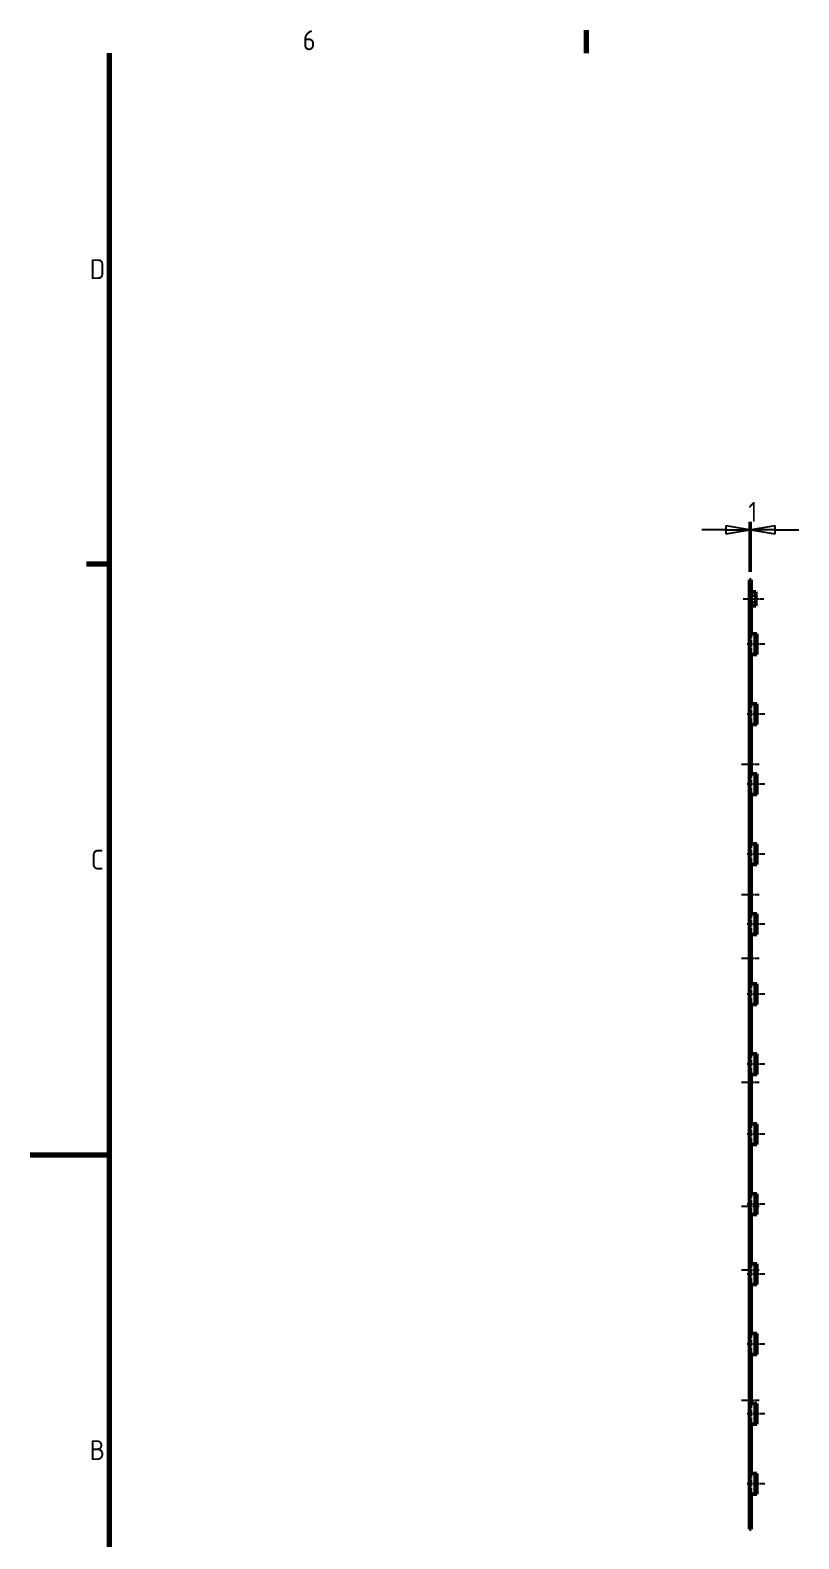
# Model space of a CAD drawing. Header units: millimetres. Extents: x 0 to 2100, y 0 to 1485.
# Drawn here: x 0 to 484, y 501 to 1449 of the extents above; entities that cross this region are included whole.
import ezdxf

# ---------------------------------------------------------------- set-up
doc = ezdxf.new("R2010")
doc.units = ezdxf.units.MM
doc.header["$LTSCALE"] = 5
doc.linetypes.add('CHAIN', pattern=[0.3543, 0.2362, -0.0295, 0.0591, -0.0295])
doc.linetypes.add('DASHED', pattern=[0.2067, 0.1654, -0.0413])
doc.layers.get('0').update_dxf_attribs({"lineweight": 25})
for name, color, linetype, lineweight in [('가려진 것(ISO)', 5, 'DASHED', 35), ('가려진 좁은 것(ISO)', 5, 'DASHED', 25), ('가시적인 것(ISO)', 7, 'Continuous', 50), ('가시적인 좁은 것(ISO)', 1, 'Continuous', 35), ('경계(ISO)', 7, 'Continuous', 70), ('중심선(ISO)', 1, 'Continuous', 25), ('치수(ISO)', 7, 'Continuous', 25)]:
    doc.layers.add(name, color=color, linetype=linetype, lineweight=lineweight)
doc.styles.add('ISO ProportionalPSTEK', font='isocp.shx')
doc.dimstyles.new('PSTEK', dxfattribs={"dimscale": 5, "dimtxt": 2.5, "dimasz": 3, "dimexe": 1, "dimexo": 1, "dimgap": 1, "dimtad": 1, "dimrnd": 1e-08, "dimdsep": 46, "dimtxsty": 'ISO ProportionalPSTEK', "dimblk": 'Filled-1', "dimcen": 0.09, "dimdle": 10, "dimclrd": 3, "dimclre": 3, "dimclrt": 1, "dimadec": 1, "dimazin": 2, "dimtfac": 1, "dimtdec": 3, "dimtmove": 0, "dimatfit": 3, "dimfxl": 0, "dimtolj": 1, "dimlwd": -1, "dimlwe": -1, "dimarcsym": 0})

# ---------------------------------------------------------------- blocks, each defined once
blk = doc.blocks.new('경계 Default Border')
at = {"layer": '경계(ISO)'}
for p, q in [((70, 287), (70, 289.9)), ((10, 222.75), (7.1, 222.75))]:
    blk.add_line(p, q, dxfattribs=at)
at = {"layer": '경계(ISO)', "flags": 128}
for points in [[(10, 10), (10, 287)], [(0, 148.5), (10, 148.5)]]:
    blk.add_lwpolyline(points, dxfattribs=at)
at = {"layer": '경계(ISO)', "color": 1, "char_height": 2.5, "attachment_point": 7, "style": 'ISO ProportionalPSTEK'}
for s, insert in [('6', (34.29, 287.38)), ('D', (7.5, 258.6)), ('C', (7.64, 184.35)), ('B', (7.5, 110.1))]:
    blk.add_mtext(s, dxfattribs=dict(at, insert=insert))
blk = doc.blocks.new('Filled-1')
at = {"color": 0}
for p, q in [((0, 0), (-1, 0.167)), ((-1, 0.167), (-1, -0.167)), ((-1, 0), (0, 0)), ((-1, -0.167), (0, 0))]:
    blk.add_line(p, q, dxfattribs=at)
at = {"color": 0, "flags": 128}
blk.add_lwpolyline([(-1, -0.167), (0, 0)], dxfattribs=at)
at = {"color": 0}
blk.add_solid([(-1, -0.167), (0, 0), (-1, 0.167), (-1, -0.167)], dxfattribs=at)
blk = doc.blocks.new('*D20')
at = {"layer": 'Defpoints', "color": 0}
for p in [(452.58, 1135.44), (452.58, 1103.98), (453.58, 1103.98)]:
    blk.add_point(p, dxfattribs=at)
at = {"layer": '치수(ISO)', "color": 3}
for p, q in [((452.58, 1108.98), (452.58, 1140.44)), ((453.58, 1108.98), (453.58, 1140.44)), ((437.58, 1135.44), (422.58, 1135.44)), ((453.58, 1135.44), (452.58, 1135.44)), ((468.58, 1135.44), (483.58, 1135.44))]:
    blk.add_line(p, q, dxfattribs=at)
at = {"layer": '치수(ISO)', "color": 3, "xscale": 15, "yscale": 15, "zscale": 15}
blk.add_blockref('Filled-1', (452.58, 1135.44), dxfattribs=at)
at = {"layer": '치수(ISO)', "color": 3, "xscale": 15, "yscale": 15, "zscale": 15, "rotation": 180}
blk.add_blockref('Filled-1', (453.58, 1135.44), dxfattribs=at)
at = {"layer": '치수(ISO)', "color": 1, "insert": (451.83, 1152.94), "char_height": 12.5, "attachment_point": 1, "style": 'ISO ProportionalPSTEK'}
blk.add_mtext('\\A1;1', dxfattribs=at)

msp = doc.modelspace()

# ---------------------------------------------------------------- linework, layer by layer
at = {"layer": '가려진 것(ISO)', "ltscale": 1.523657}
for p, q in [((452.5809, 1094.0432), (456.5809, 1094.0432)), ((452.5809, 1089.9092), (456.5809, 1089.9092))]:
    msp.add_line(p, q, dxfattribs=at)
at = {"layer": '가려진 것(ISO)', "ltscale": 4.952111}
for p, q in [((453.5809, 1056.9762), (453.5809, 1069.9762)), ((453.5809, 1012.9762), (453.5809, 1025.9762)), ((453.5809, 968.9762), (453.5809, 981.9762)), ((453.5809, 924.9762), (453.5809, 937.9762)), ((453.5809, 880.9762), (453.5809, 893.9762)), ((453.5809, 836.9762), (453.5809, 849.9762)), ((453.5809, 792.9762), (453.5809, 805.9762)), ((453.5809, 748.9762), (453.5809, 761.9762)), ((453.5809, 704.9762), (453.5809, 717.9762)), ((453.5809, 660.9762), (453.5809, 673.9762)), ((453.5809, 616.9762), (453.5809, 629.9762)), ((453.5809, 572.9762), (453.5809, 585.9762)), ((453.5809, 528.9762), (453.5809, 541.9762))]:
    msp.add_line(p, q, dxfattribs=at)
at = {"layer": '가려진 것(ISO)', "ltscale": 0.380839}
for p, q in [((457.0809, 1065.9762), (456.0809, 1065.9762)), ((457.0809, 1060.9762), (456.0809, 1060.9762)), ((457.0809, 1021.9762), (456.0809, 1021.9762)), ((457.0809, 1016.9762), (456.0809, 1016.9762)), ((453.5809, 996.8762), (452.5809, 996.8762)), ((453.5809, 992.1262), (452.5809, 992.1262)), ((453.5809, 983.6262), (452.5809, 983.6262)), ((453.5809, 978.8762), (452.5809, 978.8762)), ((457.0809, 977.9762), (456.0809, 977.9762)), ((457.0809, 972.9762), (456.0809, 972.9762)), ((457.0809, 933.9762), (456.0809, 933.9762)), ((453.5809, 921.8762), (452.5809, 921.8762)), ((457.0809, 928.9762), (456.0809, 928.9762)), ((453.5809, 889.8762), (452.5809, 889.8762)), ((457.0809, 889.9762), (456.0809, 889.9762)), ((457.0809, 884.9762), (456.0809, 884.9762)), ((453.5809, 881.8762), (452.5809, 881.8762)), ((453.5809, 849.8762), (452.5809, 849.8762)), ((457.0809, 845.9762), (456.0809, 845.9762)), ((457.0809, 840.9762), (456.0809, 840.9762)), ((453.5809, 796.8762), (452.5809, 796.8762)), ((457.0809, 801.9762), (456.0809, 801.9762)), ((457.0809, 796.9762), (456.0809, 796.9762)), ((453.5809, 792.1262), (452.5809, 792.1262)), ((453.5809, 783.6262), (452.5809, 783.6262)), ((453.5809, 778.8762), (452.5809, 778.8762)), ((457.0809, 757.9762), (456.0809, 757.9762)), ((457.0809, 752.9762), (456.0809, 752.9762)), ((453.5809, 725.8762), (452.5809, 725.8762)), ((457.0809, 713.9762), (456.0809, 713.9762)), ((457.0809, 708.9762), (456.0809, 708.9762)), ((453.5809, 693.8762), (452.5809, 693.8762)), ((453.5809, 674.1262), (452.5809, 674.1262)), ((453.5809, 665.6262), (452.5809, 665.6262)), ((457.0809, 669.9762), (456.0809, 669.9762)), ((457.0809, 664.9762), (456.0809, 664.9762)), ((457.0809, 625.9762), (456.0809, 625.9762)), ((457.0809, 620.9762), (456.0809, 620.9762)), ((453.5809, 596.8762), (452.5809, 596.8762)), ((453.5809, 592.1262), (452.5809, 592.1262)), ((453.5809, 583.6262), (452.5809, 583.6262)), ((453.5809, 578.8762), (452.5809, 578.8762)), ((457.0809, 581.9762), (456.0809, 581.9762)), ((457.0809, 576.9762), (456.0809, 576.9762)), ((457.0809, 537.9762), (456.0809, 537.9762)), ((457.0809, 532.9762), (456.0809, 532.9762))]:
    msp.add_line(p, q, dxfattribs=at)
at = {"layer": '가려진 좁은 것(ISO)', "ltscale": 4.952111}
for p, q in [((453.6864, 1056.9762), (453.6864, 1069.9762)), ((456.8697, 1056.9762), (456.8697, 1069.9762)), ((453.6864, 1012.9762), (453.6864, 1025.9762)), ((456.8697, 1012.9762), (456.8697, 1025.9762)), ((453.6864, 968.9762), (453.6864, 981.9762)), ((456.8697, 968.9762), (456.8697, 981.9762)), ((453.6864, 924.9762), (453.6864, 937.9762)), ((456.8697, 924.9762), (456.8697, 937.9762)), ((453.6864, 880.9762), (453.6864, 893.9762)), ((456.8697, 880.9762), (456.8697, 893.9762)), ((453.6864, 836.9762), (453.6864, 849.9762)), ((456.8697, 836.9762), (456.8697, 849.9762)), ((453.6864, 792.9762), (453.6864, 805.9762)), ((456.8697, 792.9762), (456.8697, 805.9762)), ((453.6864, 748.9762), (453.6864, 761.9762)), ((456.8697, 748.9762), (456.8697, 761.9762)), ((453.6864, 704.9762), (453.6864, 717.9762)), ((456.8697, 704.9762), (456.8697, 717.9762)), ((453.6864, 660.9762), (453.6864, 673.9762)), ((456.8697, 660.9762), (456.8697, 673.9762)), ((453.6864, 616.9762), (453.6864, 629.9762)), ((456.8697, 616.9762), (456.8697, 629.9762)), ((453.6864, 572.9762), (453.6864, 585.9762)), ((456.8697, 572.9762), (456.8697, 585.9762)), ((453.6864, 528.9762), (453.6864, 541.9762)), ((456.8697, 528.9762), (456.8697, 541.9762))]:
    msp.add_line(p, q, dxfattribs=at)
at = {"layer": '가시적인 것(ISO)'}
for p, q in [((452.5809, 1103.9762), (452.5809, 1101.9762)), ((453.5809, 1103.9762), (452.5809, 1103.9762)), ((452.5809, 1101.9762), (453.5809, 1101.9762)), ((452.5809, 1069.9762), (452.5809, 1101.9762)), ((453.5809, 1101.9762), (453.5809, 1103.9762)), ((453.5809, 1101.9762), (453.5809, 1069.9762)), ((453.5809, 1096.4762), (456.5809, 1096.4762)), ((456.5809, 1087.4762), (456.5809, 1096.4762)), ((453.5809, 1087.4762), (456.5809, 1087.4762)), ((452.5809, 1069.9762), (452.792, 1069.9762)), ((452.5809, 1069.9762), (452.5809, 1056.9762)), ((455.9753, 1069.9762), (452.792, 1069.9762)), ((456.0809, 1069.9762), (455.9753, 1069.9762)), ((456.0809, 1069.9762), (456.0809, 1067.9762)), ((457.0809, 1069.9762), (456.0809, 1069.9762)), ((456.0809, 1067.9762), (457.0809, 1067.9762)), ((456.0809, 1058.9762), (456.0809, 1067.9762)), ((457.0809, 1067.9762), (457.0809, 1069.9762)), ((457.0809, 1058.9762), (457.0809, 1067.9762)), ((452.5809, 1025.9762), (452.5809, 1056.9762)), ((452.792, 1056.9762), (452.5809, 1056.9762)), ((452.792, 1056.9762), (455.9753, 1056.9762)), ((453.5809, 1056.9762), (453.5809, 1025.9762)), ((455.9753, 1056.9762), (456.0809, 1056.9762)), ((457.0809, 1058.9762), (456.0809, 1058.9762)), ((456.0809, 1058.9762), (456.0809, 1056.9762)), ((456.0809, 1056.9762), (457.0809, 1056.9762)), ((457.0809, 1056.9762), (457.0809, 1058.9762)), ((452.5809, 1025.9762), (452.5809, 1012.9762)), ((452.5809, 1025.9762), (452.792, 1025.9762)), ((455.9753, 1025.9762), (452.792, 1025.9762)), ((456.0809, 1025.9762), (455.9753, 1025.9762)), ((456.0809, 1025.9762), (456.0809, 1023.9762)), ((457.0809, 1025.9762), (456.0809, 1025.9762)), ((457.0809, 1023.9762), (457.0809, 1025.9762)), ((456.0809, 1023.9762), (457.0809, 1023.9762)), ((456.0809, 1014.9762), (456.0809, 1023.9762)), ((457.0809, 1014.9762), (456.0809, 1014.9762)), ((456.0809, 1014.9762), (456.0809, 1012.9762)), ((457.0809, 1014.9762), (457.0809, 1023.9762)), ((457.0809, 1012.9762), (457.0809, 1014.9762)), ((452.5809, 981.9762), (452.5809, 1012.9762)), ((452.792, 1012.9762), (452.5809, 1012.9762)), ((452.792, 1012.9762), (455.9753, 1012.9762)), ((453.5809, 1012.9762), (453.5809, 981.9762)), ((455.9753, 1012.9762), (456.0809, 1012.9762)), ((456.0809, 1012.9762), (457.0809, 1012.9762)), ((452.5809, 981.9762), (452.5809, 968.9762)), ((452.5809, 981.9762), (452.792, 981.9762)), ((455.9753, 981.9762), (452.792, 981.9762)), ((456.0809, 981.9762), (455.9753, 981.9762)), ((456.0809, 981.9762), (456.0809, 979.9762)), ((457.0809, 981.9762), (456.0809, 981.9762)), ((456.0809, 979.9762), (457.0809, 979.9762)), ((456.0809, 970.9762), (456.0809, 979.9762)), ((457.0809, 979.9762), (457.0809, 981.9762)), ((457.0809, 970.9762), (457.0809, 979.9762)), ((452.5809, 937.9762), (452.5809, 968.9762)), ((452.792, 968.9762), (452.5809, 968.9762)), ((452.792, 968.9762), (455.9753, 968.9762)), ((453.5809, 968.9762), (453.5809, 937.9762)), ((455.9753, 968.9762), (456.0809, 968.9762)), ((457.0809, 970.9762), (456.0809, 970.9762)), ((456.0809, 970.9762), (456.0809, 968.9762)), ((456.0809, 968.9762), (457.0809, 968.9762)), ((457.0809, 968.9762), (457.0809, 970.9762)), ((452.5809, 937.9762), (452.5809, 924.9762)), ((452.5809, 937.9762), (452.792, 937.9762)), ((455.9753, 937.9762), (452.792, 937.9762)), ((456.0809, 937.9762), (455.9753, 937.9762)), ((456.0809, 937.9762), (456.0809, 935.9762)), ((457.0809, 937.9762), (456.0809, 937.9762)), ((456.0809, 935.9762), (457.0809, 935.9762)), ((456.0809, 926.9762), (456.0809, 935.9762)), ((457.0809, 935.9762), (457.0809, 937.9762)), ((457.0809, 926.9762), (457.0809, 935.9762)), ((452.5809, 893.9762), (452.5809, 924.9762)), ((452.792, 924.9762), (452.5809, 924.9762)), ((452.792, 924.9762), (455.9753, 924.9762)), ((453.5809, 924.9762), (453.5809, 893.9762)), ((455.9753, 924.9762), (456.0809, 924.9762)), ((457.0809, 926.9762), (456.0809, 926.9762)), ((456.0809, 926.9762), (456.0809, 924.9762)), ((456.0809, 924.9762), (457.0809, 924.9762)), ((457.0809, 924.9762), (457.0809, 926.9762)), ((452.5809, 893.9762), (452.5809, 880.9762)), ((452.5809, 893.9762), (452.792, 893.9762)), ((455.9753, 893.9762), (452.792, 893.9762)), ((456.0809, 893.9762), (455.9753, 893.9762)), ((456.0809, 893.9762), (456.0809, 891.9762)), ((457.0809, 893.9762), (456.0809, 893.9762)), ((456.0809, 891.9762), (457.0809, 891.9762)), ((456.0809, 882.9762), (456.0809, 891.9762)), ((457.0809, 891.9762), (457.0809, 893.9762)), ((457.0809, 882.9762), (457.0809, 891.9762)), ((457.0809, 882.9762), (456.0809, 882.9762)), ((456.0809, 882.9762), (456.0809, 880.9762)), ((457.0809, 880.9762), (457.0809, 882.9762)), ((452.5809, 849.9762), (452.5809, 880.9762)), ((452.792, 880.9762), (452.5809, 880.9762)), ((452.792, 880.9762), (455.9753, 880.9762)), ((453.5809, 880.9762), (453.5809, 849.9762)), ((455.9753, 880.9762), (456.0809, 880.9762)), ((456.0809, 880.9762), (457.0809, 880.9762)), ((452.5809, 849.9762), (452.5809, 836.9762)), ((452.5809, 849.9762), (452.792, 849.9762)), ((455.9753, 849.9762), (452.792, 849.9762)), ((456.0809, 849.9762), (455.9753, 849.9762)), ((456.0809, 849.9762), (456.0809, 847.9762)), ((457.0809, 849.9762), (456.0809, 849.9762)), ((456.0809, 847.9762), (457.0809, 847.9762)), ((456.0809, 838.9762), (456.0809, 847.9762)), ((457.0809, 847.9762), (457.0809, 849.9762)), ((457.0809, 838.9762), (457.0809, 847.9762)), ((452.5809, 805.9762), (452.5809, 836.9762)), ((452.792, 836.9762), (452.5809, 836.9762)), ((452.792, 836.9762), (455.9753, 836.9762)), ((453.5809, 836.9762), (453.5809, 805.9762)), ((455.9753, 836.9762), (456.0809, 836.9762)), ((457.0809, 838.9762), (456.0809, 838.9762)), ((456.0809, 838.9762), (456.0809, 836.9762)), ((456.0809, 836.9762), (457.0809, 836.9762)), ((457.0809, 836.9762), (457.0809, 838.9762)), ((452.5809, 805.9762), (452.5809, 792.9762)), ((452.5809, 805.9762), (452.792, 805.9762)), ((455.9753, 805.9762), (452.792, 805.9762)), ((456.0809, 805.9762), (455.9753, 805.9762)), ((456.0809, 805.9762), (456.0809, 803.9762)), ((457.0809, 805.9762), (456.0809, 805.9762)), ((456.0809, 803.9762), (457.0809, 803.9762)), ((456.0809, 794.9762), (456.0809, 803.9762)), ((457.0809, 803.9762), (457.0809, 805.9762)), ((457.0809, 794.9762), (457.0809, 803.9762)), ((452.5809, 761.9762), (452.5809, 792.9762)), ((452.792, 792.9762), (452.5809, 792.9762)), ((452.792, 792.9762), (455.9753, 792.9762)), ((453.5809, 792.9762), (453.5809, 761.9762)), ((455.9753, 792.9762), (456.0809, 792.9762)), ((457.0809, 794.9762), (456.0809, 794.9762)), ((456.0809, 794.9762), (456.0809, 792.9762)), ((456.0809, 792.9762), (457.0809, 792.9762)), ((457.0809, 792.9762), (457.0809, 794.9762)), ((452.5809, 761.9762), (452.5809, 748.9762)), ((452.5809, 761.9762), (452.792, 761.9762)), ((455.9753, 761.9762), (452.792, 761.9762)), ((456.0809, 761.9762), (455.9753, 761.9762)), ((456.0809, 761.9762), (456.0809, 759.9762)), ((457.0809, 761.9762), (456.0809, 761.9762)), ((456.0809, 759.9762), (457.0809, 759.9762)), ((456.0809, 750.9762), (456.0809, 759.9762)), ((457.0809, 759.9762), (457.0809, 761.9762)), ((457.0809, 750.9762), (457.0809, 759.9762)), ((457.0809, 750.9762), (456.0809, 750.9762)), ((456.0809, 750.9762), (456.0809, 748.9762)), ((457.0809, 748.9762), (457.0809, 750.9762)), ((452.5809, 717.9762), (452.5809, 748.9762)), ((452.792, 748.9762), (452.5809, 748.9762)), ((452.792, 748.9762), (455.9753, 748.9762)), ((453.5809, 748.9762), (453.5809, 717.9762)), ((455.9753, 748.9762), (456.0809, 748.9762)), ((456.0809, 748.9762), (457.0809, 748.9762)), ((452.5809, 717.9762), (452.5809, 704.9762)), ((452.5809, 717.9762), (452.792, 717.9762)), ((455.9753, 717.9762), (452.792, 717.9762)), ((456.0809, 717.9762), (455.9753, 717.9762)), ((456.0809, 717.9762), (456.0809, 715.9762)), ((457.0809, 717.9762), (456.0809, 717.9762)), ((456.0809, 715.9762), (457.0809, 715.9762)), ((456.0809, 706.9762), (456.0809, 715.9762)), ((457.0809, 715.9762), (457.0809, 717.9762)), ((457.0809, 706.9762), (457.0809, 715.9762)), ((452.5809, 673.9762), (452.5809, 704.9762)), ((452.792, 704.9762), (452.5809, 704.9762)), ((452.792, 704.9762), (455.9753, 704.9762)), ((453.5809, 704.9762), (453.5809, 673.9762)), ((455.9753, 704.9762), (456.0809, 704.9762)), ((457.0809, 706.9762), (456.0809, 706.9762)), ((456.0809, 706.9762), (456.0809, 704.9762)), ((456.0809, 704.9762), (457.0809, 704.9762)), ((457.0809, 704.9762), (457.0809, 706.9762)), ((452.5809, 673.9762), (452.5809, 660.9762)), ((452.5809, 673.9762), (452.792, 673.9762)), ((455.9753, 673.9762), (452.792, 673.9762)), ((456.0809, 673.9762), (455.9753, 673.9762)), ((456.0809, 673.9762), (456.0809, 671.9762)), ((457.0809, 673.9762), (456.0809, 673.9762)), ((457.0809, 671.9762), (457.0809, 673.9762)), ((456.0809, 671.9762), (457.0809, 671.9762)), ((456.0809, 662.9762), (456.0809, 671.9762)), ((457.0809, 662.9762), (457.0809, 671.9762)), ((452.5809, 629.9762), (452.5809, 660.9762)), ((452.792, 660.9762), (452.5809, 660.9762)), ((452.792, 660.9762), (455.9753, 660.9762)), ((453.5809, 660.9762), (453.5809, 629.9762)), ((455.9753, 660.9762), (456.0809, 660.9762)), ((457.0809, 662.9762), (456.0809, 662.9762)), ((456.0809, 662.9762), (456.0809, 660.9762)), ((456.0809, 660.9762), (457.0809, 660.9762)), ((457.0809, 660.9762), (457.0809, 662.9762)), ((452.5809, 629.9762), (452.5809, 616.9762)), ((452.5809, 629.9762), (452.792, 629.9762)), ((455.9753, 629.9762), (452.792, 629.9762)), ((456.0809, 629.9762), (455.9753, 629.9762)), ((456.0809, 629.9762), (456.0809, 627.9762)), ((457.0809, 629.9762), (456.0809, 629.9762)), ((456.0809, 627.9762), (457.0809, 627.9762)), ((456.0809, 618.9762), (456.0809, 627.9762)), ((457.0809, 627.9762), (457.0809, 629.9762)), ((457.0809, 618.9762), (457.0809, 627.9762)), ((452.5809, 585.9762), (452.5809, 616.9762)), ((452.792, 616.9762), (452.5809, 616.9762)), ((452.792, 616.9762), (455.9753, 616.9762)), ((453.5809, 616.9762), (453.5809, 585.9762)), ((455.9753, 616.9762), (456.0809, 616.9762)), ((457.0809, 618.9762), (456.0809, 618.9762)), ((456.0809, 618.9762), (456.0809, 616.9762)), ((456.0809, 616.9762), (457.0809, 616.9762)), ((457.0809, 616.9762), (457.0809, 618.9762)), ((452.5809, 585.9762), (452.5809, 572.9762)), ((452.5809, 585.9762), (452.792, 585.9762)), ((455.9753, 585.9762), (452.792, 585.9762)), ((456.0809, 585.9762), (455.9753, 585.9762)), ((456.0809, 585.9762), (456.0809, 583.9762)), ((457.0809, 585.9762), (456.0809, 585.9762)), ((456.0809, 583.9762), (457.0809, 583.9762)), ((456.0809, 574.9762), (456.0809, 583.9762)), ((457.0809, 583.9762), (457.0809, 585.9762)), ((457.0809, 574.9762), (457.0809, 583.9762)), ((452.5809, 541.9762), (452.5809, 572.9762)), ((452.792, 572.9762), (452.5809, 572.9762)), ((452.792, 572.9762), (455.9753, 572.9762)), ((453.5809, 572.9762), (453.5809, 541.9762)), ((455.9753, 572.9762), (456.0809, 572.9762)), ((457.0809, 574.9762), (456.0809, 574.9762)), ((456.0809, 574.9762), (456.0809, 572.9762)), ((456.0809, 572.9762), (457.0809, 572.9762)), ((457.0809, 572.9762), (457.0809, 574.9762)), ((452.5809, 541.9762), (452.5809, 528.9762)), ((452.5809, 541.9762), (452.792, 541.9762)), ((455.9753, 541.9762), (452.792, 541.9762)), ((456.0809, 541.9762), (455.9753, 541.9762)), ((456.0809, 541.9762), (456.0809, 539.9762)), ((457.0809, 541.9762), (456.0809, 541.9762)), ((457.0809, 539.9762), (457.0809, 541.9762)), ((456.0809, 539.9762), (457.0809, 539.9762)), ((456.0809, 530.9762), (456.0809, 539.9762)), ((457.0809, 530.9762), (457.0809, 539.9762)), ((452.5809, 508.9762), (452.5809, 528.9762)), ((452.792, 528.9762), (452.5809, 528.9762)), ((452.792, 528.9762), (455.9753, 528.9762)), ((453.5809, 528.9762), (453.5809, 508.9762)), ((455.9753, 528.9762), (456.0809, 528.9762)), ((457.0809, 530.9762), (456.0809, 530.9762)), ((456.0809, 530.9762), (456.0809, 528.9762)), ((456.0809, 528.9762), (457.0809, 528.9762)), ((457.0809, 528.9762), (457.0809, 530.9762)), ((452.5809, 508.9762), (452.5809, 506.9762)), ((453.5809, 508.9762), (452.5809, 508.9762)), ((452.5809, 506.9762), (453.5809, 506.9762)), ((453.5809, 506.9762), (453.5809, 508.9762))]:
    msp.add_line(p, q, dxfattribs=at)
at = {"layer": '가시적인 좁은 것(ISO)'}
for p, q in [((452.792, 1069.9762), (452.792, 1056.9762)), ((455.9753, 1069.9762), (455.9753, 1056.9762)), ((452.792, 1025.9762), (452.792, 1012.9762)), ((455.9753, 1025.9762), (455.9753, 1012.9762)), ((452.792, 981.9762), (452.792, 968.9762)), ((455.9753, 981.9762), (455.9753, 968.9762)), ((452.792, 937.9762), (452.792, 924.9762)), ((455.9753, 937.9762), (455.9753, 924.9762)), ((452.792, 893.9762), (452.792, 880.9762)), ((455.9753, 893.9762), (455.9753, 880.9762)), ((452.792, 849.9762), (452.792, 836.9762)), ((455.9753, 849.9762), (455.9753, 836.9762)), ((452.792, 805.9762), (452.792, 792.9762)), ((455.9753, 805.9762), (455.9753, 792.9762)), ((452.792, 761.9762), (452.792, 748.9762)), ((455.9753, 761.9762), (455.9753, 748.9762)), ((452.792, 717.9762), (452.792, 704.9762)), ((455.9753, 717.9762), (455.9753, 704.9762)), ((452.792, 673.9762), (452.792, 660.9762)), ((455.9753, 673.9762), (455.9753, 660.9762)), ((452.792, 629.9762), (452.792, 616.9762)), ((455.9753, 629.9762), (455.9753, 616.9762)), ((452.792, 585.9762), (452.792, 572.9762)), ((455.9753, 585.9762), (455.9753, 572.9762)), ((452.792, 541.9762), (452.792, 528.9762)), ((455.9753, 541.9762), (455.9753, 528.9762))]:
    msp.add_line(p, q, dxfattribs=at)
at = {"layer": '중심선(ISO)', "linetype": 'CHAIN', "ltscale": 2.889039}
msp.add_line((448.5809, 1091.9762), (461.5809, 1091.9762), dxfattribs=at)
at = {"layer": '중심선(ISO)', "linetype": 'CHAIN', "ltscale": 2.444556}
for p, q in [((462.0809, 1063.4762), (451.0809, 1063.4762)), ((462.0809, 1019.4762), (451.0809, 1019.4762)), ((458.5809, 987.8762), (447.5809, 987.8762)), ((462.0809, 975.4762), (451.0809, 975.4762)), ((462.0809, 931.4762), (451.0809, 931.4762)), ((458.5809, 905.8762), (447.5809, 905.8762)), ((462.0809, 887.4762), (451.0809, 887.4762)), ((458.5809, 865.8762), (447.5809, 865.8762)), ((462.0809, 843.4762), (451.0809, 843.4762)), ((462.0809, 799.4762), (451.0809, 799.4762)), ((458.5809, 787.8762), (447.5809, 787.8762)), ((462.0809, 755.4762), (451.0809, 755.4762)), ((462.0809, 711.4762), (451.0809, 711.4762)), ((458.5809, 709.8762), (447.5809, 709.8762)), ((458.5809, 669.8762), (447.5809, 669.8762)), ((462.0809, 667.4762), (451.0809, 667.4762)), ((462.0809, 623.4762), (451.0809, 623.4762)), ((458.5809, 587.8762), (447.5809, 587.8762)), ((462.0809, 579.4762), (451.0809, 579.4762)), ((462.0809, 535.4762), (451.0809, 535.4762))]:
    msp.add_line(p, q, dxfattribs=at)

# ---------------------------------------------------------------- block references
at = {"xscale": 5, "yscale": 5, "zscale": 5}
msp.add_blockref('경계 Default Border', (0, 0), dxfattribs=at)

# ---------------------------------------------------------------- dimensions: what is measured, and where the dimension line sits
at = {"layer": '치수(ISO)', "color": 3}
dim = msp.add_linear_dim(base=(452.5809, 1135.4427), p1=(453.5809, 1103.9762), p2=(452.5809, 1103.9762), angle=180, dimstyle='PSTEK', override={"dimdec": 2, "dimtp": 0, "dimtm": 0, "dimtdec": 3, "dimtofl": 1, "dimatfit": 1}, dxfattribs=at)
dim.commit()
dim.dimension.update_dxf_attribs({"geometry": '*D20', "text_midpoint": (453.0809, 1135.4427), "dimtype": 160})

doc.saveas('drawing.dxf')
